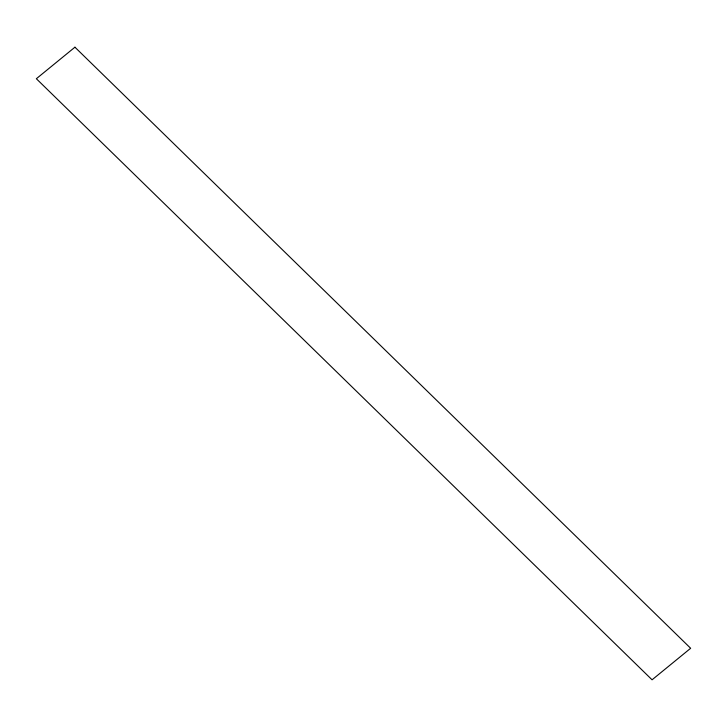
<?xml version="1.0" encoding="UTF-8"?>
<svg xmlns="http://www.w3.org/2000/svg" width="727" height="727" viewBox="0 0 727 727"><rect width="100%" height="100%" fill="white"/><g stroke="black" fill="none" stroke-linecap="round" stroke-linejoin="round"><path stroke-width="1.09" d="M74.936 47.2L36.35 78.725L652.064 679.8L690.65 648.275L74.936 47.2"/></g></svg>
